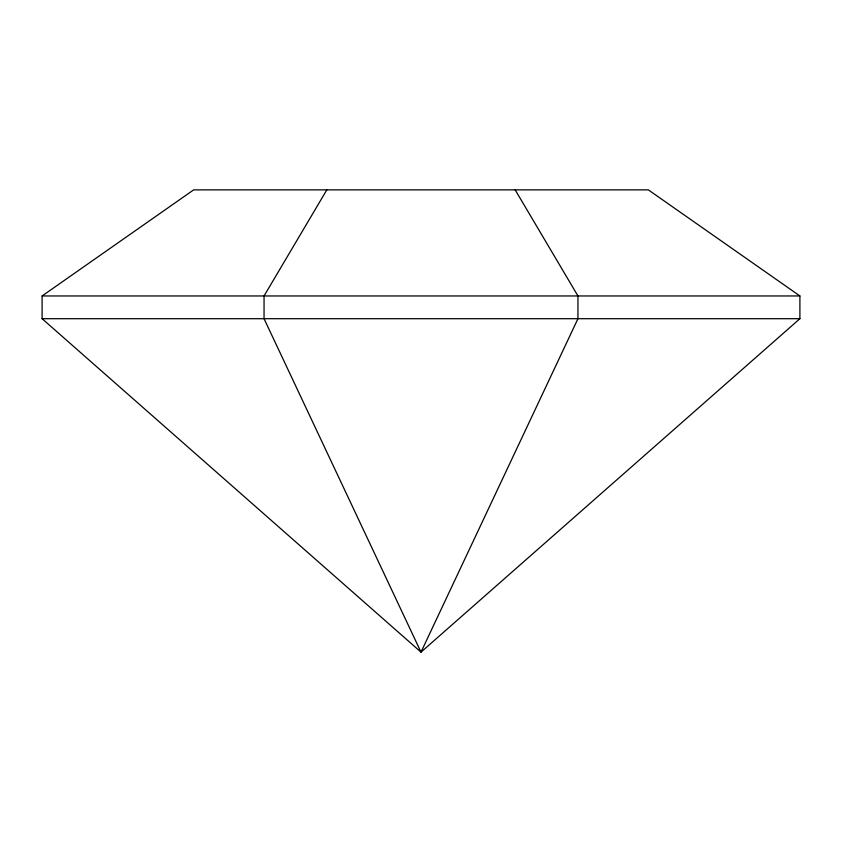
<?xml version="1.0" encoding="UTF-8"?>
<svg xmlns="http://www.w3.org/2000/svg" width="842" height="842" viewBox="0 0 842 842"><rect width="100%" height="100%" fill="white"/><g stroke="black" fill="none" stroke-linecap="round" stroke-linejoin="round"><path stroke-width="1.26" d="M326.833 189.871L264.051 295.963L264.051 318.697L421 652.129L799.9 318.697L799.9 295.963L648.34 189.871L193.66 189.871L42.1 295.963L42.1 318.697L421 652.129L577.949 318.697L577.949 295.963L515.167 189.871M42.1 295.963L799.9 295.963M42.1 318.697L799.9 318.697"/></g></svg>
